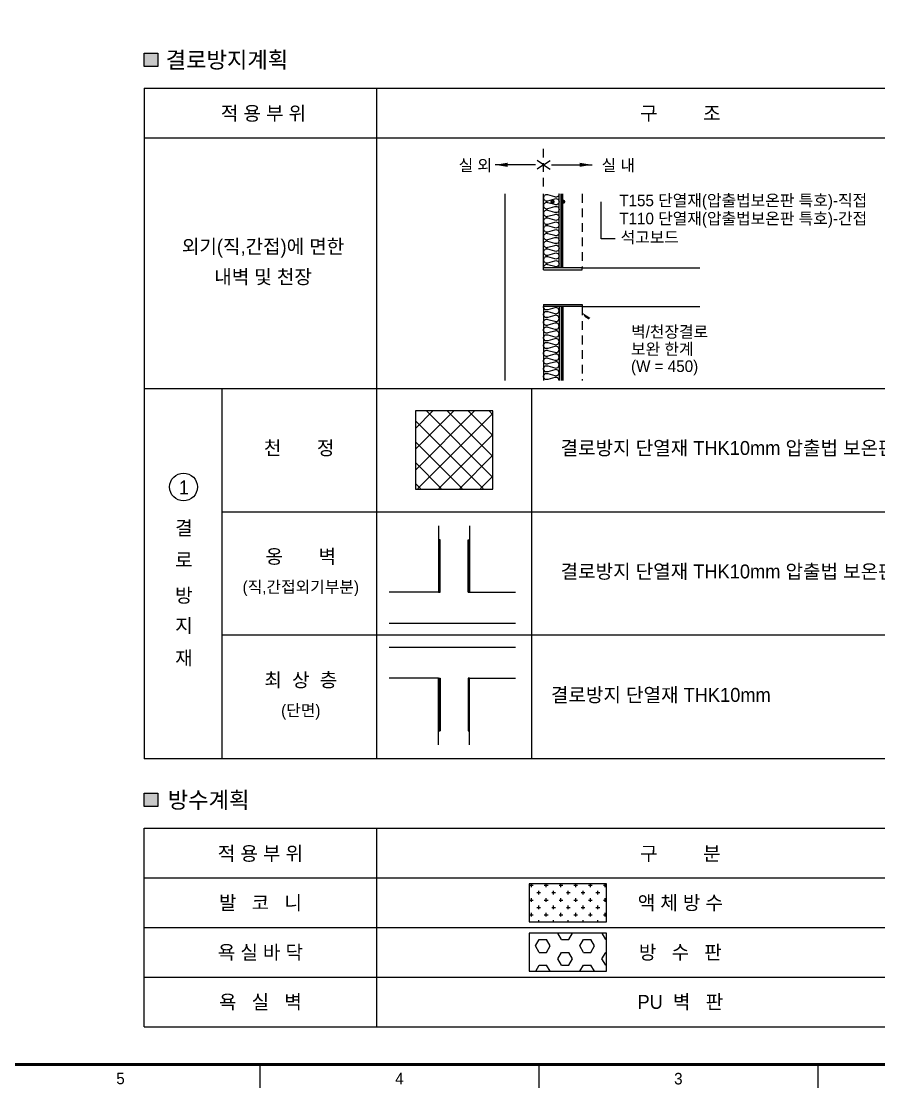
# Model space of a CAD drawing. Header units: millimetres. Extents: x -24416 to 92204, y -190080 to 23760.
# Drawn here: x 21987 to 29364, y 480 to 9653 of the extents above; entities that cross this region are included whole.
import ezdxf
from ezdxf.enums import TextEntityAlignment as Align
from ezdxf.xclip import XClip

# ---------------------------------------------------------------- set-up
doc = ezdxf.new("R2010")
doc.units = ezdxf.units.MM
doc.header["$LTSCALE"] = 50
doc.header["$XCLIPFRAME"] = 0
for name, pattern in [('AUDIT_D_220706163347-0', [0]), ('CEN', [62, 60, -1, 0, -1]), ('HID', [2.5, 1.5, -1])]:
    doc.linetypes.add(name, pattern=pattern)
for name, color, linetype in [('AA-BORD-FORM', 7, 'Continuous'), ('AA-BORD-TEXT', 3, 'Continuous'), ('AA-단열-바닥-욕실', 30, 'Continuous'), ('BANG', 7, 'Continuous'), ('CEN_CON', 1, 'CEN'), ('CEN_WALL', 12, 'CEN'), ('COL', 2, 'Continuous'), ('dan1', 7, 'HID'), ('DIM', 7, 'AUDIT_D_220706163347-0'), ('dim-units', 7, 'Continuous'), ('ETC', 6, 'Continuous'), ('FIN', 6, 'Continuous'), ('h1', 6, 'HID'), ('INS', 252, 'Continuous'), ('itxt', 7, 'Continuous'), ('lea', 4, 'Continuous'), ('TEXT', 3, 'Continuous'), ('단열재범위', 4, 'Continuous'), ('바닥타일', 8, 'Continuous'), ('상부단열H', 5, 'Continuous')]:
    doc.layers.add(name, color=color, linetype=linetype)
doc.layers.add('MC', color=135, linetype='Continuous', plot=False)
doc.styles.add('HAUD01', font='Dotum.ttf')
doc.styles.add('돋움', font='Dotum.ttf')

# ---------------------------------------------------------------- blocks, each defined once
blk = doc.blocks.new('U-76A(기본)', base_point=(206307.1, 38575.4))
at = {"layer": '바닥타일'}
h = blk.add_hatch(dxfattribs=at)
h.set_pattern_fill('_USER', color=256, scale=300, double=1, pattern_type=0)
h.set_pattern_definition([(0, (0, 0), (0, 300), []), (90, (0, 0), (-300, 2e-14), [])])
edge = h.paths.add_edge_path()
edge.add_arc((218422.1, 40025.4), 690, 180.00105, 270.41264)
edge.add_line((218427.1, 39335.4), (218427.1, 38775.4))
edge.add_line((218427.1, 38775.4), (206432.1, 38775.4))
edge.add_line((206432.1, 38775.4), (206432.1, 39880.4))
edge.add_line((206432.1, 39880.4), (216782.1, 39880.4))
edge.add_line((216782.1, 39880.4), (216782.1, 40055.4))
edge.add_line((216782.1, 40055.4), (218422.1, 40055.4))
edge.add_line((218422.1, 40055.4), (218422.1, 40025.4))
edge.add_line((218422.1, 40025.4), (217732.1, 40025.4))
at = {"layer": 'CEN_CON'}
blk.add_line((206307.1, 38575.4), (220942.1, 38575.4), dxfattribs=at)
at = {"layer": 'CEN_WALL'}
blk.add_line((206307.1, 40075.4), (216702.1, 40075.4), dxfattribs=at)
at = {"layer": 'dan1'}
blk.add_lwpolyline([(206432.1, 40540.4), (211972.1, 40540.4)], dxfattribs=at)
at = {"layer": 'MC'}
blk.add_line((206307.1, 40280.4), (216702.1, 40280.4), dxfattribs=at)
blk = doc.blocks.new('XR-FORM 청주월명')
at = {"layer": 'AA-BORD-FORM', "color": 2}
for p, q in [((601, 17), (601, 12)), ((661, 17), (661, 12)), ((721, 17), (721, 12))]:
    blk.add_line(p, q, dxfattribs=at)
at = {"layer": 'AA-BORD-FORM', "color": 2, "const_width": 0.682}
blk.add_lwpolyline([(21, 17), (21, 577), (821, 577), (821, 17)], close=True, dxfattribs=at)
at = {"layer": 'AA-BORD-TEXT', "color": 7, "style": 'HAUD01'}
for s, p in [('5', (571, 13.99)), ('4', (631, 13.95)), ('3', (691, 13.94))]:
    blk.add_text(s, height=2.5, dxfattribs=at).set_placement(p, align=Align.MIDDLE_CENTER)
blk = doc.blocks.new('arrow')
at = {"layer": 'dim-units'}
blk.add_solid([(0, 0), (-2, 0.33), (-2, -0.33)], dxfattribs=at)
blk = doc.blocks.new('insul1')
blk.add_lwpolyline([(0, 0, 0.480617), (0.1, 0.2), (0, 0.8, -1.249969), (0.3, 0.8), (0.2, 0.2, 0.480617), (0.3, 0, 0.480617)], format="xyb")
blk = doc.blocks.new('A$C58180E1C')
at = {"layer": 'AA-단열-바닥-욕실'}
h = blk.add_hatch(dxfattribs=at)
h.set_pattern_fill('HEX', color=256, scale=20)
h.set_pattern_definition([(0, (-72997.92, -555.55), (0, 109.98523), [63.5, -127]), (120, (-72997.92, -555.55), (-95.25, -54.99261), [63.5, -127]), (60, (-72934.42, -555.55), (-95.25, 54.99261), [63.5, -127])])
h.paths.add_polyline_path([(3978.2, 801.1), (3978.2, 1127.8), (3311.5, 1127.8), (3311.5, 801.1)])
at = {"layer": 'ETC', "linetype": 'HID'}
h = blk.add_hatch(dxfattribs=at)
h.set_pattern_fill('CROSS', color=256, scale=10)
h.set_pattern_definition([(0, (-44506.29, -3747.845), (63.5, 63.5), [31.75, -95.25]), (90, (-44490.414, -3763.72), (-63.5, 63.5), [31.75, -95.25])])
h.paths.add_polyline_path([(3978.2, 1227.8), (3978.2, 1554.5), (3311.5, 1554.5), (3311.5, 1227.8)])
at = {"layer": 'itxt'}
for points in [[(118, 8584.9), (118, 8700), (0, 8700), (0, 8584.9)], [(118, 2218), (118, 2333.2), (0, 2333.2), (0, 2218)]]:
    blk.add_hatch(color=256, dxfattribs=at).paths.add_polyline_path(points)
at = {"layer": '상부단열H'}
h = blk.add_hatch(dxfattribs=at)
h.set_pattern_fill('ANSI37', color=256, scale=40, style=0)
h.set_pattern_definition([(45, (-25238.57, 2771.32), (-89.80256, 89.80256), []), (135, (-25238.57, 2771.32), (-89.80256, -89.80256), [])])
h.paths.add_polyline_path([(2333.3, 5621.2), (2333.3, 4954.5), (3000, 4954.5), (3000, 5621.2)])
for points in [[(3569.7, 7487.8, -0.524931), (3533.5, 7462.9), (3472.5, 7479.4, 0.524856), (3436.3, 7454.5, 0.524856), (3472.5, 7429.5), (3533.5, 7446.1, -1.449198), (3533.5, 7396.2), (3472.5, 7412.7, 0.524856), (3436.3, 7387.8, 0.524856), (3472.5, 7362.9), (3533.5, 7379.4, -1.449198), (3533.5, 7329.5), (3472.5, 7346.1, 0.524856), (3436.3, 7321.1, 0.524856), (3472.5, 7296.2), (3533.5, 7312.7, -1.449198), (3533.5, 7262.9), (3472.5, 7279.4, 0.524856), (3436.3, 7254.5, 0.524856), (3472.5, 7229.5), (3533.5, 7246.1, -1.449198), (3533.5, 7196.2), (3472.5, 7212.7, 0.524856), (3436.3, 7187.8, 0.524856), (3472.5, 7162.9), (3533.5, 7179.4, -1.449198), (3533.5, 7129.5), (3472.5, 7146.1, 0.524856), (3436.3, 7121.1, 0.524856), (3472.5, 7096.2), (3533.5, 7112.7, -1.449198), (3533.5, 7062.9), (3472.5, 7079.4, 0.524856), (3436.3, 7054.5, 0.524856), (3472.5, 7029.5), (3533.5, 7046.1, -1.449198), (3533.5, 6996.2), (3472.5, 7012.7, 0.524856), (3436.3, 6987.8, 0.524856), (3472.5, 6962.9), (3533.5, 6979.4, -1.449198), (3533.5, 6929.5), (3472.5, 6946.1, 0.524856), (3436.3, 6921.1, 0.524856), (3472.5, 6896.2), (3533.5, 6912.7, -1.449198), (3533.5, 6862.9), (3472.5, 6879.4, 0.524856), (3436.3, 6854.5, 0.017241), (3436.4, 6852.6)], [(3569.7, 5884.1, 0.524929), (3533.5, 5909), (3472.5, 5892.5, -0.524856), (3436.3, 5917.4, -0.524856), (3472.5, 5942.4), (3533.5, 5925.8, 1.449198), (3533.5, 5975.7), (3472.5, 5959.2, -0.524856), (3436.3, 5984.1, -0.524856), (3472.5, 6009), (3533.5, 5992.5, 1.449198), (3533.5, 6042.4), (3472.5, 6025.8, -0.524856), (3436.3, 6050.8, -0.524856), (3472.5, 6075.7), (3533.5, 6059.2, 1.449198), (3533.5, 6109), (3472.5, 6092.5, -0.524856), (3436.3, 6117.4, -0.524856), (3472.5, 6142.4), (3533.5, 6125.8, 1.449198), (3533.5, 6175.7), (3472.5, 6159.2, -0.524856), (3436.3, 6184.1, -0.524856), (3472.5, 6209), (3533.5, 6192.5, 1.449198), (3533.5, 6242.4), (3472.5, 6225.8, -0.524856), (3436.3, 6250.8, -0.524856), (3472.5, 6275.7), (3533.5, 6259.2, 1.449198), (3533.5, 6309), (3472.5, 6292.5, -0.524856), (3436.3, 6317.4, -0.524856), (3472.5, 6342.4), (3533.5, 6325.8, 1.449198), (3533.5, 6375.7), (3472.5, 6359.2, -0.524856), (3436.3, 6384.1, -0.524856), (3472.5, 6409), (3533.5, 6392.5, 1.449198), (3533.5, 6442.4), (3472.5, 6425.8, -0.524856), (3436.3, 6450.8, -0.524856), (3472.5, 6475.7), (3533.5, 6459.2, 1.449198), (3533.5, 6509), (3472.5, 6492.5, -0.524856), (3436.3, 6517.4, -0.017241), (3436.4, 6519.3)]]:
    blk.add_lwpolyline(points, format="xyb")
at = {"layer": 'BANG'}
blk.add_line((666.7, 4753.5), (6996, 4753.5), dxfattribs=at)
at = {"layer": 'COL'}
for p, q in [((3103, 7487.8), (3103, 5884.1)), ((3436.3, 6835.9), (3436.3, 7487.8)), ((3436.3, 6835.9), (3769.7, 6835.9)), ((3769.7, 6852.6), (4779.8, 6852.6)), ((3769.7, 6835.9), (3769.7, 6852.6)), ((3436.3, 6535.9), (3436.3, 5884.1)), ((3436.3, 6535.9), (3769.7, 6535.9)), ((3769.7, 6535.9), (3769.7, 6519.3)), ((3769.7, 6519.3), (4779.8, 6519.3)), ((3769.7, 6519.3), (4779.8, 6519.3)), ((2533.3, 4634.2), (2533.3, 4513.5)), ((2800, 4634.2), (2800, 4513.5)), ((2533.3, 4061.2), (2109.1, 4061.2)), ((2800, 4061.2), (3195.3, 4061.2)), ((2109.1, 3794.5), (3195.3, 3794.5)), ((2109.1, 3588.1), (3195.3, 3588.1)), ((2533.3, 3321.4), (2109.1, 3321.4)), ((2800, 3321.4), (3195.3, 3321.4)), ((2533.3, 2748.5), (2533.3, 2869.1)), ((2800, 2748.5), (2800, 2869.1))]:
    blk.add_line(p, q, dxfattribs=at)
for points in [[(2533.3, 4061.2), (2546.7, 4061.2), (2546.7, 4513.5), (2533.3, 4513.5)], [(2800, 4061.2), (2786.7, 4061.2), (2786.7, 4513.5), (2800, 4513.5)], [(2533.3, 3321.4), (2546.7, 3321.4), (2546.7, 2869.1), (2533.3, 2869.1)], [(2800, 3321.4), (2786.7, 3321.4), (2786.7, 2869.1), (2800, 2869.1)]]:
    blk.add_lwpolyline(points, dxfattribs=at)
at = {"layer": 'dim-units', "linetype": 'HID'}
blk.add_line((3436.3, 7552), (3436.3, 7925.9), dxfattribs=at)
at = {"layer": 'dim-units'}
for p, q in [((3367.1, 7738.9), (3019.5, 7738.9)), ((3505.5, 7738.9), (3853.1, 7738.9))]:
    blk.add_line(p, q, dxfattribs=at)
for points in [[(3436.3, 7738.9), (3380.9, 7776.3)], [(3436.3, 7738.9), (3380.9, 7701.6)], [(3436.3, 7738.9), (3491.7, 7776.3)], [(3436.3, 7738.9), (3491.7, 7701.6)]]:
    blk.add_lwpolyline(points, dxfattribs=at)
at = {"layer": 'FIN'}
for p, q in [((3569.7, 6852.6), (3569.7, 7487.8)), ((3586.3, 6852.6), (3586.3, 7487.8)), ((3589.7, 6852.6), (3589.7, 7487.8)), ((3593, 6852.6), (3593, 7487.8)), ((3596.3, 6852.6), (3596.3, 7487.8)), ((3599.7, 6852.6), (3599.7, 7487.8)), ((3603, 6852.6), (3603, 7487.8)), ((3569.7, 6519.3), (3569.7, 5884.1)), ((3586.3, 6519.3), (3586.3, 5884.1)), ((3589.7, 6519.3), (3589.7, 5884.1)), ((3593, 6519.3), (3593, 5884.1)), ((3596.3, 6519.3), (3596.3, 5884.1)), ((3599.7, 6519.3), (3599.7, 5884.1)), ((3603, 6519.3), (3603, 5884.1))]:
    blk.add_line(p, q, dxfattribs=at)
at = {"layer": 'h1'}
for p, q in [((3769.7, 7487.8), (3769.7, 6852.6)), ((3769.7, 6519.3), (3769.7, 5884.1))]:
    blk.add_line(p, q, dxfattribs=at)
at = {"layer": 'itxt'}
for p, q in [((0, 8398), (0, 2629.1)), ((0, 8398), (6996, 8398)), ((2000, 8398), (2000, 2629.1)), ((666.7, 5815.7), (666.7, 2629.1)), ((3333.3, 5815.7), (3333.3, 2629.1)), ((6996, 3691.3), (666.7, 3691.3)), ((6996, 2629.1), (0, 2629.1)), ((0, 324.5), (0, 2031.1)), ((0, 2031.1), (6996, 2031.1)), ((2000, 2031.1), (2000, 324.5))]:
    blk.add_line(p, q, dxfattribs=at)
for points in [[(0, 8700), (118, 8700), (118, 8584.9), (0, 8584.9)], [(2333.3, 4949.7), (3000, 4949.7), (3000, 5621.2), (2333.3, 5621.2)], [(0, 2333.2), (118, 2333.2), (118, 2218), (0, 2218)], [(3311.5, 1554.5), (3311.5, 1227.8), (3978.2, 1227.8), (3978.2, 1554.5), (3311.5, 1554.5)], [(3311.5, 1127.8), (3311.5, 801.1), (3978.2, 801.1), (3978.2, 1127.8), (3311.5, 1127.8)]]:
    blk.add_lwpolyline(points, close=True, dxfattribs=at)
for points in [[(0, 7971.3), (6996, 7971.3)], [(0, 5815.7), (6996, 5815.7)], [(0, 1604.5), (6996, 1604.5)], [(0, 1177.8), (6996, 1177.8)], [(0, 751.1), (6996, 751.1)], [(0, 324.5), (6996, 324.5)]]:
    blk.add_lwpolyline(points, dxfattribs=at)
at = {"layer": 'lea'}
for p, q in [((3933.1, 7101), (3933.1, 7421)), ((4051.2, 7101), (3933.1, 7101))]:
    blk.add_line(p, q, dxfattribs=at)
for points in [[(3523.4, 7421, 16, 16, -1), (3503.4, 7421, 16, 16, -1), (3523.4, 7421, 0, 0, 0), (3959.3, 7421, 0, 0, 0), (3959.3, 7421, 0, 0, 0)], [(3615.3, 7421, 16, 16, -1), (3595.3, 7421, 16, 16, -1), (3615.3, 7421, 0, 0, 0), (4051.2, 7421, 0, 0, 0), (4051.2, 7421, 0, 0, 0)], [(3769.7, 6466.7, 0, 40, 0), (3824.3, 6408.3, 0, 0, 0), (4012, 6294, 0, 0, 0), (4166.6, 6294, 0, 0, 0)]]:
    blk.add_lwpolyline(points, format="xyseb", dxfattribs=at)
at = {"layer": 'TEXT'}
blk.add_circle((338.3, 4967.4), 119.7, dxfattribs=at)
at = {"layer": '단열재범위'}
for p, q in [((3769.7, 6852.6), (3436.3, 6852.6)), ((3769.7, 6519.3), (3436.3, 6519.3)), ((2533.3, 4513.5), (2533.3, 4061.2)), ((2800, 4513.5), (2800, 4061.2)), ((2533.3, 2869.1), (2533.3, 3321.4)), ((2800, 2869.1), (2800, 3321.4))]:
    blk.add_line(p, q, dxfattribs=at)
at = {"layer": 'DIM'}
for p, xscale, yscale, zscale, rotation in [((3019.5, 7738.9), 53.33333333333358, 53.33333333333358, 53.33333333333358, 180.0000000001249), ((3853.1, 7738.9), -53.33333333333358, 53.33333333333722, 53.33333333333335, 180)]:
    blk.add_blockref('arrow', p, dxfattribs=dict(at, xscale=xscale, yscale=yscale, zscale=zscale, rotation=rotation))
at = {"layer": 'INS', "yscale": 8.000000000000028, "rotation": 90, "row_count": 1, "column_count": 188}
for p, xscale, zscale, row_spacing, column_spacing in [((2546.7, 4061.2), 8.000000000000028, 8.000000000000028, 4.293440603042616e-16, 2.400000000000009), ((2794.7, 4061.2), 8.000000000000028, 8.000000000000028, 4.293440603042616e-16, 2.400000000000009), ((2546.7, 3321.4), -8.000000000000028, 8.00000000000002, 4.293440603042617e-16, -2.400000000000009), ((2794.7, 3321.4), -8.000000000000028, 8.00000000000002, 4.293440603042617e-16, -2.400000000000009)]:
    blk.add_blockref('insul1', p, dxfattribs=dict(at, xscale=xscale, zscale=zscale, row_spacing=row_spacing, column_spacing=column_spacing))
at = {"layer": 'itxt', "linetype": 'Continuous', "style": '돋움'}
for s, p in [('실 외', (2705.3, 7735.1)), ('실 내', (3935.6, 7735.1))]:
    blk.add_text(s, height=100, dxfattribs=at).set_placement(p, align=Align.MIDDLE_LEFT)
for s, p in [('T155 단열재(압출법보온판 특호)-직접', (4087.5, 7382.4)), ('T110 단열재(압출법보온판 특호)-간접', (4087.5, 7227.2)), ('석고보드', (4099, 7064.9)), ('벽/천장결로', (4188.9, 6252.8)), ('보완 한계', (4188.9, 6103.9)), ('(W = 450)', (4188.9, 5956.5))]:
    blk.add_text(s, height=100, dxfattribs=at).set_placement(p)
at = {"layer": 'TEXT', "style": '돋움'}
for s, height, p in [('결로방지계획', 140, (712.2, 8641.7)), ('적 용 부 위', 120, (1026, 8181.5)), ('구         조', 120, (4613, 8181.5)), ('외기(직,간접)에 면한', 120, (1022.8, 7036.2)), ('내벽 및 천장', 120, (1022.8, 6774.8)), ('천       정', 120, (1333.3, 5303)), ('결로방지 단열재 THK10mm 압출법 보온판 3호', 120, (5164.7, 5303)), ('1', 120, (341.7, 4963.8)), ('결', 120, (341.7, 4614.9)), ('로', 120, (341.7, 4340.4)), ('옹       벽', 120, (1347.4, 4369.7)), ('결로방지 단열재 THK10mm 압출법 보온판 3호', 120, (5164.7, 4240.8)), ('(직,간접외기부분)', 100, (1347.4, 4108.3)), ('방', 120, (341.7, 4034.9)), ('지', 120, (341.7, 3774.5)), ('재', 120, (341.7, 3496.6)), ('최  상  층', 120, (1347.4, 3307.5)), ('결로방지 단열재 THK10mm', 120, (4445.3, 3178.6)), ('(단면)', 100, (1347.4, 3046.1)), ('방수계획', 140, (554.6, 2274.8)), ('적 용 부 위', 120, (1000, 1814.6)), ('구         분', 120, (4613, 1814.6)), ('발   코   니', 120, (1000, 1391.1)), ('액 체 방 수', 120, (4613, 1391.1)), ('욕 실 바 닥', 120, (1000, 964.5)), ('방   수   판', 120, (4613, 964.5)), ('욕   실   벽', 120, (1000, 537.8)), ('PU  벽   판', 120, (4613, 537.8))]:
    blk.add_text(s, height=height, dxfattribs=at).set_placement(p, align=Align.MIDDLE_CENTER)

msp = doc.modelspace()

# ---------------------------------------------------------------- block references
at = {"xscale": 40, "yscale": 40, "zscale": 40}
msp.add_blockref('XR-FORM 청주월명', (0, 0), dxfattribs=at)
ref = msp.add_blockref('U-76A(기본)', (18638.3, 5802.1))
XClip(ref).set_block_clipping_path([(191672.1148688774, 38275.3918016906), (207639.267251093, 51650.3918016906)])
msp.add_blockref('A$C58180E1C', (23044, 680))

doc.saveas('drawing.dxf')
